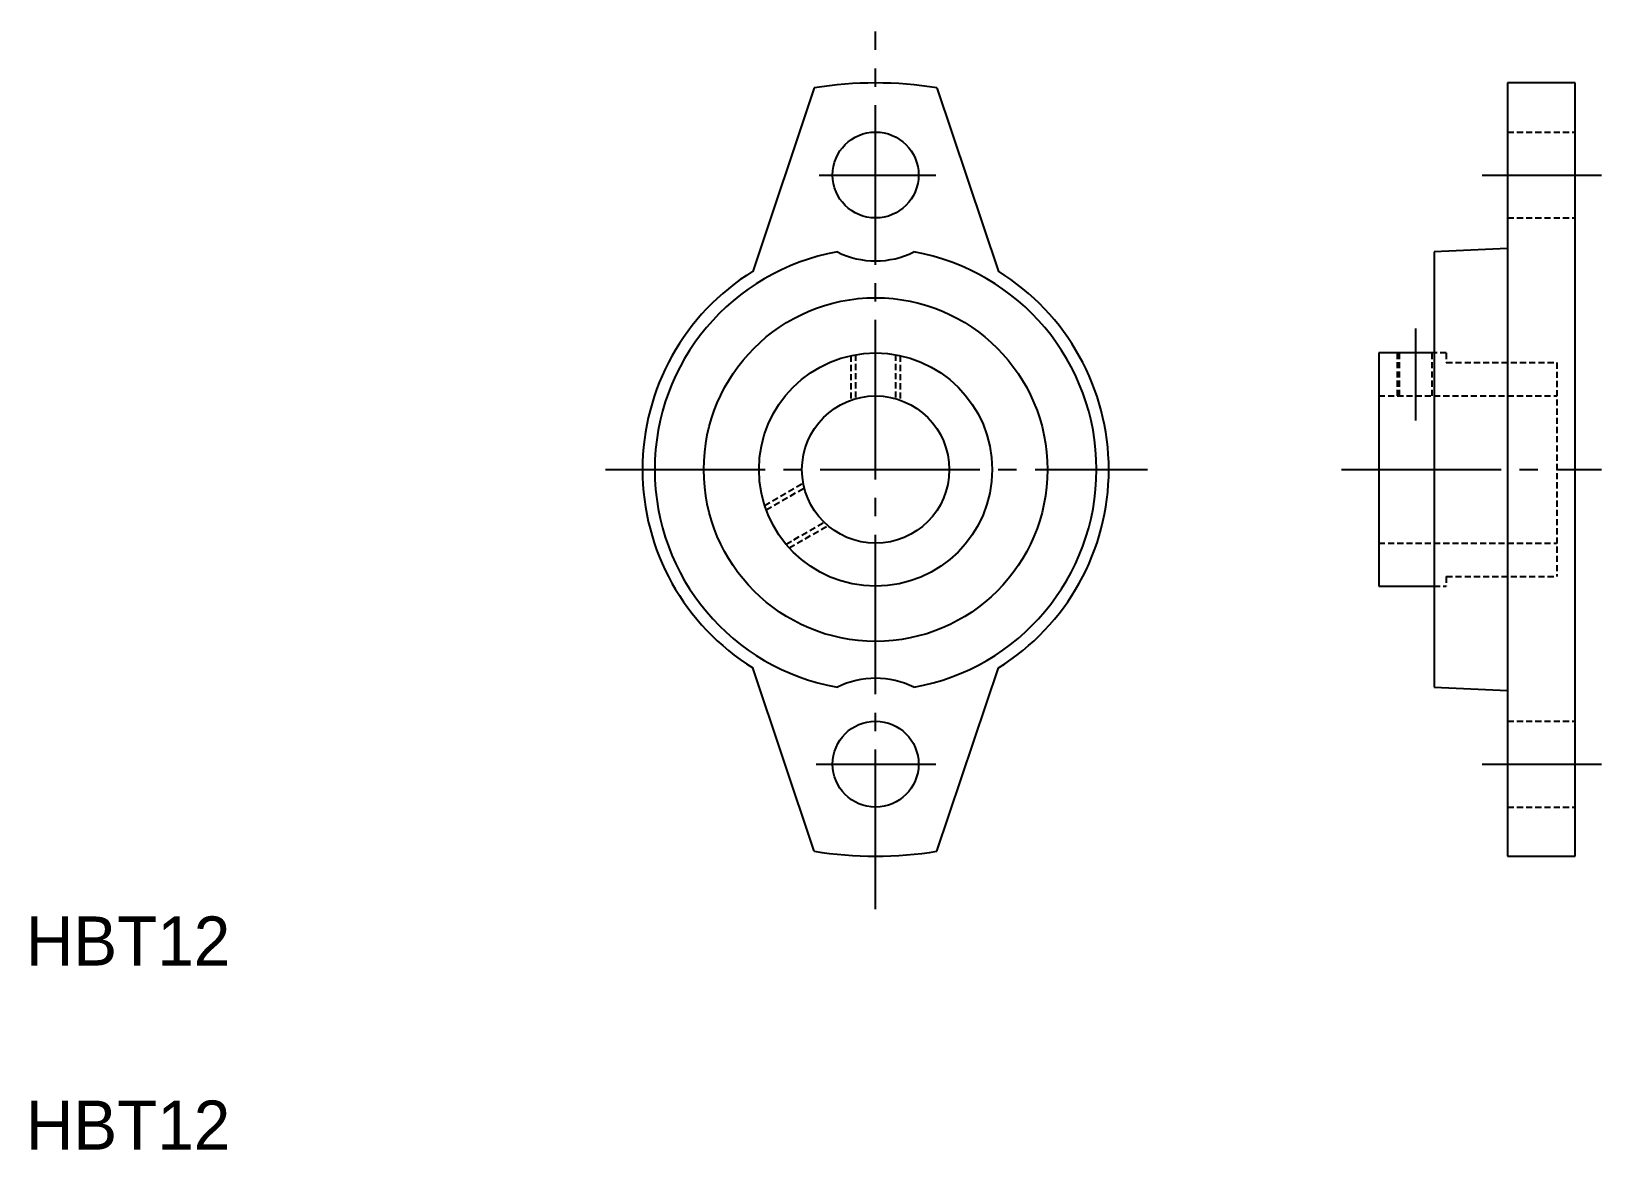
# Model space of a CAD drawing. Extents: x 219 to 347, y 187 to 278.
import ezdxf

# ---------------------------------------------------------------- set-up
doc = ezdxf.new("R2010")
doc.units = 0
doc.linetypes.add('CENTER', pattern=[17.5, 13, -1.5, 1.5, -1.5])
doc.linetypes.add('DASHED', pattern=[0.75, 0.5, -0.25])
doc.layers.get('0').update_dxf_attribs({"linetype": 'CONTINUOUS'})
doc.layers.add('CENTER', color=1, linetype='CENTER')

msp = doc.modelspace()

# ---------------------------------------------------------------- linework, layer by layer
at = {"color": 7, "linetype": 'CONTINUOUS'}
for p, q in [((282.62, 273.23), (277.62, 258.28)), ((292.62, 273.23), (297.62, 258.28)), ((339.12, 273.63), (339.12, 210.63)), ((344.62, 273.63), (339.12, 273.63)), ((344.62, 210.63), (344.62, 273.63)), ((339.12, 260.13), (333.12, 259.86)), ((333.12, 259.86), (333.12, 224.4)), ((333.12, 251.63), (328.62, 251.63)), ((328.62, 251.63), (328.62, 232.63)), ((328.62, 232.63), (333.12, 232.63)), ((282.62, 211.03), (277.62, 225.97)), ((292.62, 211.03), (297.62, 225.97)), ((333.12, 224.4), (339.12, 224.13)), ((339.12, 210.63), (344.62, 210.63))]:
    msp.add_line(p, q, dxfattribs=at)
at = {"color": 3, "linetype": 'DASHED'}
for p, q in [((339.12, 269.63), (344.62, 269.63)), ((339.12, 262.63), (344.62, 262.63)), ((285.61, 251.41), (285.61, 247.78)), ((285.99, 251.49), (285.99, 247.9)), ((289.23, 251.49), (289.23, 247.9)), ((289.61, 251.41), (289.61, 247.79)), ((330.12, 251.63), (330.12, 248.13)), ((330.28, 251.63), (330.28, 248.13)), ((332.95, 251.63), (332.95, 248.13)), ((334.12, 251.63), (333.12, 251.63)), ((333.12, 251.63), (333.12, 248.13)), ((334.12, 251.63), (334.12, 250.85)), ((334.12, 250.85), (343.12, 250.85)), ((334.12, 250.85), (343.12, 250.85)), ((343.12, 250.85), (343.12, 233.41)), ((328.62, 248.13), (343.12, 248.13)), ((278.57, 239.21), (281.72, 241.03)), ((278.7, 238.85), (281.8, 240.64)), ((280.32, 236.04), (283.43, 237.83)), ((280.58, 235.75), (283.72, 237.56)), ((328.62, 236.13), (343.12, 236.13)), ((334.12, 233.41), (343.12, 233.41)), ((334.12, 233.41), (334.12, 232.63)), ((333.12, 232.63), (334.12, 232.63)), ((339.12, 221.63), (344.62, 221.63)), ((339.12, 214.63), (344.62, 214.63))]:
    msp.add_line(p, q, dxfattribs=at)
at = {"color": 7, "linetype": 'CONTINUOUS'}
for centre, radius in [((287.62, 266.13), 3.5), ((287.62, 242.13), 14), ((287.62, 242.13), 9.5), ((287.62, 242.13), 6), ((287.62, 218.13), 3.5)]:
    msp.add_circle(centre, radius, dxfattribs=at)
for centre, radius, start, end in [((287.62, 242.13), 31.5, 80.8668, 99.1332), ((287.62, 242.13), 31.5, 80.8668, 99.1332), ((287.62, 242.13), 18, 99.9517, 260.0483), ((287.62, 266.13), 7, 243.6157, 296.3843), ((287.62, 242.13), 18, 279.9517, 80.0483), ((287.62, 242.13), 19, 121.7569, 238.2431), ((287.62, 242.13), 19, 301.7569, 58.2431), ((287.62, 218.13), 7, 63.6157, 116.3843), ((287.62, 242.13), 31.5, 260.8668, 279.1332)]:
    msp.add_arc(centre, radius, start, end, dxfattribs=at)
at = {"layer": 'CENTER', "color": 1, "linetype": 'CENTER'}
for p, q in [((287.62, 206.32), (287.62, 277.83)), ((283.01, 266.13), (292.52, 266.13)), ((337.04, 266.13), (346.77, 266.13)), ((331.62, 253.63), (331.62, 246.13)), ((265.61, 242.13), (309.77, 242.13)), ((325.59, 242.13), (346.77, 242.13)), ((282.78, 218.13), (292.53, 218.13)), ((337.04, 218.13), (346.77, 218.13))]:
    msp.add_line(p, q, dxfattribs=at)

# ---------------------------------------------------------------- texts
at = {"color": 7, "linetype": 'CONTINUOUS'}
for p in [(218.39, 201.72), (218.39, 186.72)]:
    msp.add_text('HBT12', height=4, dxfattribs=at).set_placement(p)

doc.saveas('drawing.dxf')
